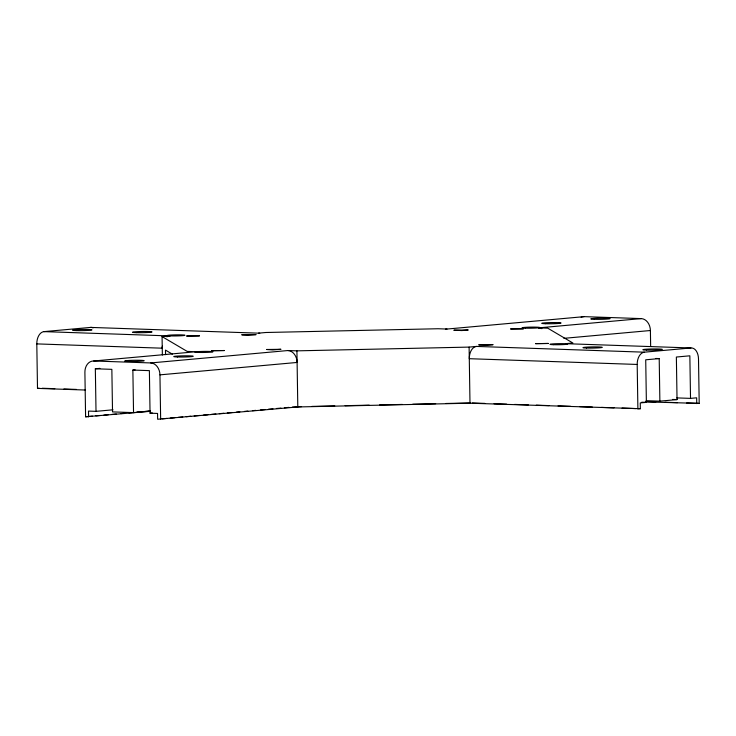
<?xml version="1.0" encoding="UTF-8"?>
<svg xmlns="http://www.w3.org/2000/svg" width="736" height="736" viewBox="0 0 736 736"><rect width="100%" height="100%" fill="white"/><g stroke="black" fill="none" stroke-linecap="round" stroke-linejoin="round"><path stroke-width="1.1" d="M85.394 390.034L37.499 388.387L36.8 343.896A11.629 7.351 -88 0 1 43.976 331.623L90.565 327.41L258.474 333.16A11.629 7.351 -88 0 1 259.753 333.224M162.362 355.037L162.067 336.582L169.427 335.92A11.629 7.351 -88 0 0 166.916 336.849M258.474 333.16L265.825 332.497L438.012 328.744L447.019 329.047L584.182 316.646L641.212 318.605A11.629 8.979 84.8 0 1 650.403 330.519L650.652 346.49M150.015 411.332L85.597 416.778L84.898 372.287A11.629 8.979 84.8 0 1 93.72 360.99L196.199 351.725L187.192 351.412L162.067 336.582M93.72 360.99L150.76 362.94L287.914 350.538L296.921 350.851L469.108 347.098L476.468 346.426L644.368 352.176L690.966 347.962A11.629 7.351 -88 0 1 698.501 358.91L699.2 403.402L645.389 401.865M541.825 328.67A11.629 8.979 84.8 0 0 538.734 327.87L641.212 318.605M88.596 416.88L88.504 411.084L96.011 411.341L95.34 368.782L99.912 368.368M95.34 368.782L111.854 369.343L112.525 411.902L133.538 412.62L132.866 370.061L135.13 369.858M150.76 362.94A11.629 8.979 84.8 0 1 159.951 374.854L297.105 362.452A11.629 8.979 84.8 0 0 287.914 350.538M563.868 338.339L650.403 330.519M37.499 388.387L39.137 388.24M566.794 343.73A11.629 7.351 -88 0 0 565.515 343.675L572.866 343.004L547.74 328.173L538.734 327.87M646.19 400.678L659.87 401.148L659.208 358.588L645.72 359.803L646.383 402.362L640.256 402.914L640.348 408.719L469.991 403.199L297.804 406.953L157.642 419.244L157.55 413.448L150.052 413.19L149.38 370.631L132.866 370.061M96.011 411.341L113.004 409.805M85.597 416.778L92.432 416.162M95.846 415.858L100.4 415.444M103.813 415.132L108.367 414.727M111.789 414.414L116.343 414M120.897 413.586L124.31 413.282M128.864 412.868L132.278 412.565M136.841 412.151L140.254 411.838M144.808 411.424L149.362 411.019M133.538 412.62L150.512 411.084M150.052 413.19L152.334 412.979M162.214 418.83L166.778 418.425M170.209 418.112L174.772 417.698M178.195 417.386L182.767 416.972M186.19 416.668L190.762 416.254M194.184 415.941L199.898 415.426M203.32 415.122L207.892 414.708M211.315 414.396L215.887 413.982M219.31 413.669L223.873 413.264M227.304 412.951L231.868 412.537M236.44 412.123L239.862 411.81M244.435 411.406L247.857 411.093M252.43 410.679L255.852 410.366M260.415 409.952L264.988 409.547M268.41 409.234L272.982 408.82M276.405 408.508L280.977 408.094M284.4 407.79L288.972 407.376M292.394 407.063L301.548 406.631M659.87 401.148L677.037 399.593L676.366 357.034L689.853 355.81L690.524 398.378L676.798 397.9M690.524 398.378L696.661 397.817L696.744 403.622M311.871 406.41L334.788 405.904M345.11 405.683L369.178 405.159M379.5 404.929L402.417 404.432M412.74 404.202L435.666 403.705M445.979 403.484L470.046 402.96M565.515 343.675L690.966 347.962M43.976 331.623L169.427 335.92M655.785 358.469L659.208 358.588M36.8 343.896L162.251 348.192A11.629 7.351 -88 0 1 162.334 346.168M644.368 352.176A11.629 7.351 -88 0 0 637.192 364.449L469.292 358.699A11.629 7.351 -88 0 1 476.468 346.426M672.474 399.436L677.037 399.593M645.601 401.571L655.859 401.92M664.985 402.233L677.534 402.656M686.651 402.969L699.2 403.402M641.801 402.206L646.383 402.362M42.237 388.249L54.786 388.682M63.922 388.994L76.48 389.418M472.337 402.969L484.914 403.402M494.058 403.714L506.626 404.147M514.63 404.423L528.338 404.892M536.342 405.159L548.918 405.591M558.054 405.904L570.63 406.336M579.775 406.649L592.342 407.082M601.487 407.394L614.063 407.827M622.058 408.094L635.775 408.563M638.057 408.646L640.348 408.719M172.362 354.154L165.49 350.097L165.554 354.66M637.192 364.449L637.891 408.94M469.108 347.098L469.991 403.199M296.921 350.851L297.804 406.953M159.951 374.854L160.65 419.354M194.635 351.845A11.629 8.979 84.8 0 1 196.199 351.725M445.455 329.176A11.629 8.979 84.8 0 1 447.019 329.047M581.109 317.244A11.629 8.979 84.8 0 1 584.182 316.646M90.565 327.41A11.629 7.351 -88 0 1 93.095 327.888M186.732 336.021L199.41 335.846L186.732 336.021M211.609 350.704L224.287 350.529L211.609 350.704M241.896 334.806L247.82 335.22L256.1 334.613L241.896 334.806M266.772 349.49L272.697 349.904L280.977 349.296L266.772 349.49M454.011 330.179L461.812 330.565L468.225 329.986L454.011 330.179M478.888 344.862L486.689 345.248L493.102 344.669L478.888 344.862M510.701 328.955L523.379 328.78L510.701 328.955M535.578 343.638L548.256 343.464L535.578 343.638M646.521 350.115A9.688 0.589 -0.9 0 0 662.216 349.499A9.688 0.589 -0.9 0 0 649.226 349.057A9.688 0.589 -0.9 0 0 646.521 350.115M586.482 348.054A9.688 0.589 -0.9 0 0 602.177 347.447A9.688 0.589 -0.9 0 0 589.186 347.006A9.688 0.589 -0.9 0 0 586.482 348.054M553.233 344.696A8.915 0.543 -0.9 0 0 567.668 344.135A8.915 0.543 -0.9 0 0 555.708 343.73A8.915 0.543 -0.9 0 0 553.233 344.696M128.368 361.413A9.688 0.589 -0.9 0 0 144.063 360.806A9.688 0.589 -0.9 0 0 131.063 360.355A9.688 0.589 -0.9 0 0 128.368 361.413M177.413 356.978A9.688 0.589 -0.9 0 0 193.108 356.371A9.688 0.589 -0.9 0 0 180.118 355.92A9.688 0.589 -0.9 0 0 177.413 356.978M198.407 352.434A8.915 0.543 -0.9 0 0 212.851 351.872A8.915 0.543 -0.9 0 0 200.891 351.468A8.915 0.543 -0.9 0 0 198.407 352.434M594.302 319.286A9.688 0.589 -0.9 0 0 609.997 318.679A9.688 0.589 -0.9 0 0 596.997 318.237A9.688 0.589 -0.9 0 0 594.302 319.286M545.256 323.72A9.688 0.589 -0.9 0 0 560.952 323.113A9.688 0.589 -0.9 0 0 547.952 322.672A9.688 0.589 -0.9 0 0 545.256 323.72M525.246 328.173A8.915 0.543 -0.9 0 0 539.681 327.621A8.915 0.543 -0.9 0 0 527.73 327.207A8.915 0.543 -0.9 0 0 525.246 328.173M76.148 330.584A9.688 0.589 -0.9 0 0 91.844 329.976A9.688 0.589 -0.9 0 0 78.844 329.535A9.688 0.589 -0.9 0 0 76.148 330.584M136.188 332.644A9.688 0.589 -0.9 0 0 151.883 332.037A9.688 0.589 -0.9 0 0 138.883 331.586A9.688 0.589 -0.9 0 0 136.188 332.644M170.421 335.91A8.915 0.543 -0.9 0 0 184.865 335.358A8.915 0.543 -0.9 0 0 172.905 334.944A8.915 0.543 -0.9 0 0 170.421 335.91"/></g></svg>
